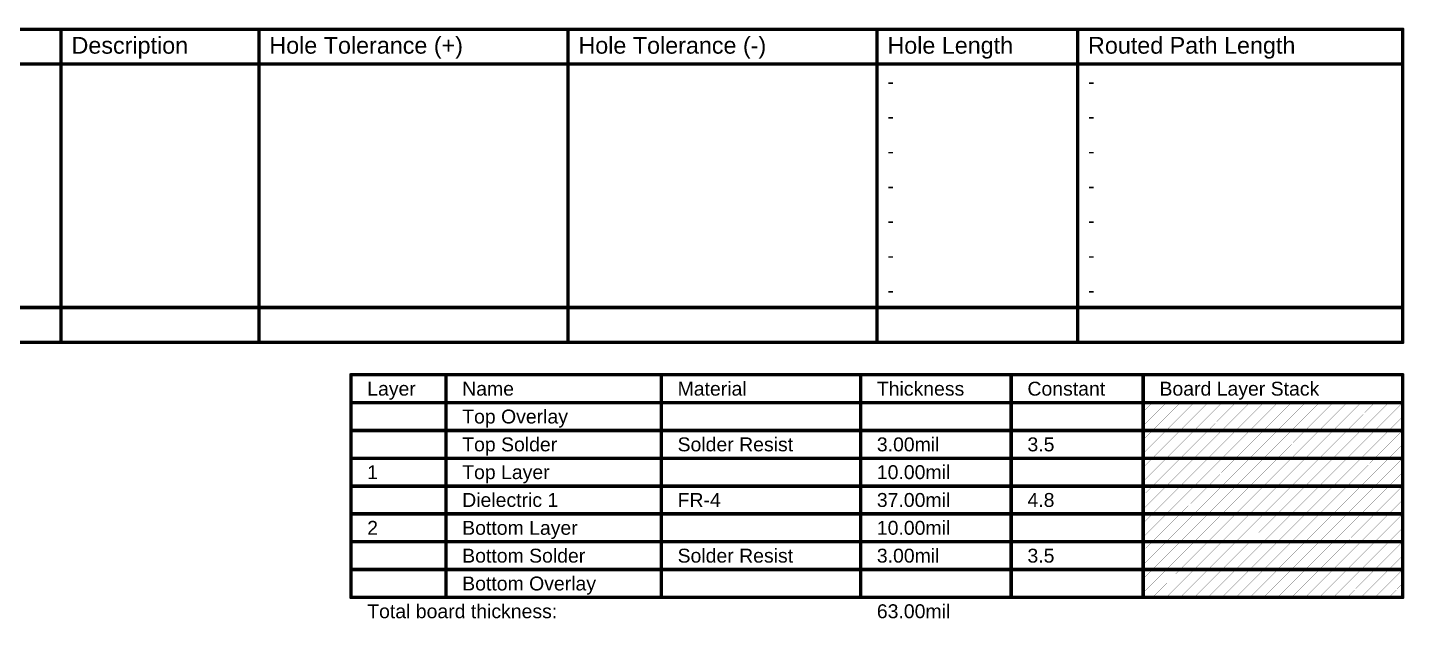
# Model space of a CAD drawing. Header units: inches. Extents: x -14 to 338, y 0 to 125.
# Drawn here: x 186.6 to 337.6, y 60 to 124.8 of the extents above; entities that cross this region are included whole.
import ezdxf

# ---------------------------------------------------------------- set-up
doc = ezdxf.new("R2010")
doc.units = ezdxf.units.IN
doc.layers.add('Drill Drawing', color=1, linetype='Continuous')
doc.layers.add('Fabrication', color=76, linetype='Continuous')
doc.styles.add('Arial', font='', dxfattribs={"height": 0.2})
doc.styles.get('Arial').set_extended_font_data('Arial')

msp = doc.modelspace()

# ---------------------------------------------------------------- linework, layer by layer
at = {"layer": 'Drill Drawing', "const_width": 0.381}
for points in [[(-3.88, 124.56), (337.35, 124.56)], [(190.3, 90.27), (190.3, 124.56)], [(211.99, 90.27), (211.99, 124.56)], [(245.86, 90.27), (245.86, 124.56)], [(279.74, 90.27), (279.74, 124.56)], [(301.73, 90.27), (301.73, 124.56)], [(337.35, 90.27), (337.35, 124.56)], [(-3.88, 120.75), (337.35, 120.75)], [(-3.88, 94.08), (337.35, 94.08)], [(-3.88, 90.27), (337.35, 90.27)]]:
    msp.add_lwpolyline(points, dxfattribs=at)
at = {"layer": 'Drill Drawing', "const_width": 0.191}
for points in [[(190.21, 124.56, 1), (190.4, 124.56, 1)], [(211.89, 124.56, 1), (212.08, 124.56, 1)], [(245.77, 124.56, 1), (245.96, 124.56, 1)], [(279.64, 124.56, 1), (279.83, 124.56, 1)], [(301.63, 124.56, 1), (301.82, 124.56, 1)], [(337.26, 124.56, 1), (337.45, 124.56, 1)], [(337.26, 124.56, 1), (337.45, 124.56, 1)], [(337.26, 120.75, 1), (337.45, 120.75, 1)], [(337.26, 94.08, 1), (337.45, 94.08, 1)], [(190.21, 90.27, 1), (190.4, 90.27, 1)], [(211.89, 90.27, 1), (212.08, 90.27, 1)], [(245.77, 90.27, 1), (245.96, 90.27, 1)], [(279.64, 90.27, 1), (279.83, 90.27, 1)], [(301.63, 90.27, 1), (301.82, 90.27, 1)], [(337.26, 90.27, 1), (337.45, 90.27, 1)], [(337.26, 90.27, 1), (337.45, 90.27, 1)]]:
    msp.add_lwpolyline(points, format="xyb", close=True, dxfattribs=at)
at = {"layer": 'Fabrication'}
for points, const_width in [([(222.08, 86.72), (337.36, 86.72)], 0.381), ([(222.08, 62.33), (222.08, 86.72)], 0.381), ([(232.49, 62.33), (232.49, 86.72)], 0.381), ([(256.1, 62.33), (256.1, 86.72)], 0.381), ([(277.94, 62.33), (277.94, 86.72)], 0.381), ([(294.45, 62.33), (294.45, 86.72)], 0.381), ([(308.92, 62.33), (308.92, 86.72)], 0.381), ([(337.36, 62.33), (337.36, 86.72)], 0.381), ([(222.08, 83.67), (337.36, 83.67)], 0.381), ([(308.92, 81.14), (311.45, 83.67)], 0.0254), ([(308.92, 82.66), (309.93, 83.67)], 0.0254), ([(309.93, 80.62), (312.98, 83.67)], 0.0254), ([(311.45, 80.62), (314.5, 83.67)], 0.0254), ([(312.98, 80.62), (316.03, 83.67)], 0.0254), ([(314.5, 80.62), (317.55, 83.67)], 0.0254), ([(316.03, 80.62), (319.07, 83.67)], 0.0254), ([(317.55, 80.62), (320.6, 83.67)], 0.0254), ([(319.07, 80.62), (322.12, 83.67)], 0.0254), ([(320.6, 80.62), (323.65, 83.67)], 0.0254), ([(322.12, 80.62), (325.17, 83.67)], 0.0254), ([(323.65, 80.62), (326.69, 83.67)], 0.0254), ([(325.17, 80.62), (328.22, 83.67)], 0.0254), ([(326.69, 80.62), (329.74, 83.67)], 0.0254), ([(328.22, 80.62), (331.27, 83.67)], 0.0254), ([(329.74, 80.62), (332.79, 83.67)], 0.0254), ([(331.27, 80.62), (334.31, 83.67)], 0.0254), ([(332.79, 80.62), (335.84, 83.67)], 0.0254), ([(334.31, 80.62), (337.36, 83.67)], 0.0254), ([(335.84, 80.62), (337.36, 82.14)], 0.0254), ([(222.08, 80.62), (232.49, 80.62)], 0.381), ([(232.49, 80.62), (256.1, 80.62)], 0.381), ([(256.1, 80.62), (277.94, 80.62)], 0.381), ([(277.94, 80.62), (294.45, 80.62)], 0.381), ([(294.45, 80.62), (308.92, 80.62)], 0.381), ([(308.92, 80.62), (337.36, 80.62)], 0.381), ([(308.92, 78.09), (311.45, 80.62)], 0.0254), ([(308.92, 79.61), (309.93, 80.62)], 0.0254), ([(309.93, 77.57), (312.98, 80.62)], 0.0254), ([(311.45, 77.57), (314.5, 80.62)], 0.0254), ([(312.98, 77.57), (316.03, 80.62)], 0.0254), ([(314.5, 77.57), (317.55, 80.62)], 0.0254), ([(316.03, 77.57), (319.07, 80.62)], 0.0254), ([(317.55, 77.57), (320.6, 80.62)], 0.0254), ([(319.07, 77.57), (322.12, 80.62)], 0.0254), ([(320.6, 77.57), (323.65, 80.62)], 0.0254), ([(322.12, 77.57), (325.17, 80.62)], 0.0254), ([(323.65, 77.57), (326.69, 80.62)], 0.0254), ([(325.17, 77.57), (328.22, 80.62)], 0.0254), ([(326.69, 77.57), (329.74, 80.62)], 0.0254), ([(328.22, 77.57), (331.27, 80.62)], 0.0254), ([(329.74, 77.57), (332.79, 80.62)], 0.0254), ([(331.27, 77.57), (334.31, 80.62)], 0.0254), ([(332.79, 77.57), (335.84, 80.62)], 0.0254), ([(334.31, 77.57), (337.36, 80.62)], 0.0254), ([(335.84, 77.57), (337.36, 79.1)], 0.0254), ([(222.08, 77.57), (232.49, 77.57)], 0.381), ([(232.49, 77.57), (256.1, 77.57)], 0.381), ([(256.1, 77.57), (277.94, 77.57)], 0.381), ([(277.94, 77.57), (294.45, 77.57)], 0.381), ([(294.45, 77.57), (308.92, 77.57)], 0.381), ([(308.92, 77.57), (337.36, 77.57)], 0.381), ([(308.92, 75.04), (311.45, 77.57)], 0.0254), ([(308.92, 76.56), (309.93, 77.57)], 0.0254), ([(309.93, 74.52), (312.98, 77.57)], 0.0254), ([(311.45, 74.52), (314.5, 77.57)], 0.0254), ([(312.98, 74.52), (316.03, 77.57)], 0.0254), ([(314.5, 74.52), (317.55, 77.57)], 0.0254), ([(316.03, 74.52), (319.07, 77.57)], 0.0254), ([(317.55, 74.52), (320.6, 77.57)], 0.0254), ([(319.07, 74.52), (322.12, 77.57)], 0.0254), ([(320.6, 74.52), (323.65, 77.57)], 0.0254), ([(322.12, 74.52), (325.17, 77.57)], 0.0254), ([(323.65, 74.52), (326.69, 77.57)], 0.0254), ([(325.17, 74.52), (328.22, 77.57)], 0.0254), ([(326.69, 74.52), (329.74, 77.57)], 0.0254), ([(328.22, 74.52), (331.27, 77.57)], 0.0254), ([(329.74, 74.52), (332.79, 77.57)], 0.0254), ([(331.27, 74.52), (334.31, 77.57)], 0.0254), ([(332.79, 74.52), (335.84, 77.57)], 0.0254), ([(334.31, 74.52), (337.36, 77.57)], 0.0254), ([(335.84, 74.52), (337.36, 76.05)], 0.0254), ([(222.08, 74.52), (232.49, 74.52)], 0.381), ([(232.49, 74.52), (256.1, 74.52)], 0.381), ([(256.1, 74.52), (277.94, 74.52)], 0.381), ([(277.94, 74.52), (294.45, 74.52)], 0.381), ([(294.45, 74.52), (308.92, 74.52)], 0.381), ([(308.92, 74.52), (337.36, 74.52)], 0.381), ([(308.92, 71.99), (311.45, 74.52)], 0.0254), ([(308.92, 73.52), (309.93, 74.52)], 0.0254), ([(309.93, 71.48), (312.98, 74.52)], 0.0254), ([(311.45, 71.48), (314.5, 74.52)], 0.0254), ([(312.98, 71.48), (316.03, 74.52)], 0.0254), ([(314.5, 71.48), (317.55, 74.52)], 0.0254), ([(316.03, 71.48), (319.07, 74.52)], 0.0254), ([(317.55, 71.48), (320.6, 74.52)], 0.0254), ([(319.07, 71.48), (322.12, 74.52)], 0.0254), ([(320.6, 71.48), (323.65, 74.52)], 0.0254), ([(322.12, 71.48), (325.17, 74.52)], 0.0254), ([(323.65, 71.48), (326.69, 74.52)], 0.0254), ([(325.17, 71.48), (328.22, 74.52)], 0.0254), ([(326.69, 71.48), (329.74, 74.52)], 0.0254), ([(328.22, 71.48), (331.27, 74.52)], 0.0254), ([(329.74, 71.48), (332.79, 74.52)], 0.0254), ([(331.27, 71.48), (334.31, 74.52)], 0.0254), ([(332.79, 71.48), (335.84, 74.52)], 0.0254), ([(334.31, 71.48), (337.36, 74.52)], 0.0254), ([(335.84, 71.48), (337.36, 73)], 0.0254), ([(222.08, 71.48), (232.49, 71.48)], 0.381), ([(232.49, 71.48), (256.1, 71.48)], 0.381), ([(256.1, 71.48), (277.94, 71.48)], 0.381), ([(277.94, 71.48), (294.45, 71.48)], 0.381), ([(294.45, 71.48), (308.92, 71.48)], 0.381), ([(308.92, 71.48), (337.36, 71.48)], 0.381), ([(308.92, 68.94), (311.45, 71.48)], 0.0254), ([(308.92, 70.47), (309.93, 71.48)], 0.0254), ([(309.93, 68.43), (312.98, 71.48)], 0.0254), ([(311.45, 68.43), (314.5, 71.48)], 0.0254), ([(312.98, 68.43), (316.03, 71.48)], 0.0254), ([(314.5, 68.43), (317.55, 71.48)], 0.0254), ([(316.03, 68.43), (319.07, 71.48)], 0.0254), ([(317.55, 68.43), (320.6, 71.48)], 0.0254), ([(319.07, 68.43), (322.12, 71.48)], 0.0254), ([(320.6, 68.43), (323.65, 71.48)], 0.0254), ([(322.12, 68.43), (325.17, 71.48)], 0.0254), ([(323.65, 68.43), (326.69, 71.48)], 0.0254), ([(325.17, 68.43), (328.22, 71.48)], 0.0254), ([(326.69, 68.43), (329.74, 71.48)], 0.0254), ([(328.22, 68.43), (331.27, 71.48)], 0.0254), ([(329.74, 68.43), (332.79, 71.48)], 0.0254), ([(331.27, 68.43), (334.31, 71.48)], 0.0254), ([(332.79, 68.43), (335.84, 71.48)], 0.0254), ([(334.31, 68.43), (337.36, 71.48)], 0.0254), ([(335.84, 68.43), (337.36, 69.95)], 0.0254), ([(222.08, 68.43), (232.49, 68.43)], 0.381), ([(232.49, 68.43), (256.1, 68.43)], 0.381), ([(256.1, 68.43), (277.94, 68.43)], 0.381), ([(277.94, 68.43), (294.45, 68.43)], 0.381), ([(294.45, 68.43), (308.92, 68.43)], 0.381), ([(308.92, 68.43), (337.36, 68.43)], 0.381), ([(308.92, 65.9), (311.45, 68.43)], 0.0254), ([(308.92, 67.42), (309.93, 68.43)], 0.0254), ([(309.93, 65.38), (312.98, 68.43)], 0.0254), ([(311.45, 65.38), (314.5, 68.43)], 0.0254), ([(312.98, 65.38), (316.03, 68.43)], 0.0254), ([(314.5, 65.38), (317.55, 68.43)], 0.0254), ([(316.03, 65.38), (319.07, 68.43)], 0.0254), ([(317.55, 65.38), (320.6, 68.43)], 0.0254), ([(319.07, 65.38), (322.12, 68.43)], 0.0254), ([(320.6, 65.38), (323.65, 68.43)], 0.0254), ([(322.12, 65.38), (325.17, 68.43)], 0.0254), ([(323.65, 65.38), (326.69, 68.43)], 0.0254), ([(325.17, 65.38), (328.22, 68.43)], 0.0254), ([(326.69, 65.38), (329.74, 68.43)], 0.0254), ([(328.22, 65.38), (331.27, 68.43)], 0.0254), ([(329.74, 65.38), (332.79, 68.43)], 0.0254), ([(331.27, 65.38), (334.31, 68.43)], 0.0254), ([(332.79, 65.38), (335.84, 68.43)], 0.0254), ([(334.31, 65.38), (337.36, 68.43)], 0.0254), ([(335.84, 65.38), (337.36, 66.9)], 0.0254), ([(222.08, 65.38), (232.49, 65.38)], 0.381), ([(232.49, 65.38), (256.1, 65.38)], 0.381), ([(256.1, 65.38), (277.94, 65.38)], 0.381), ([(277.94, 65.38), (294.45, 65.38)], 0.381), ([(294.45, 65.38), (308.92, 65.38)], 0.381), ([(308.92, 65.38), (337.36, 65.38)], 0.381), ([(308.92, 62.85), (311.45, 65.38)], 0.0254), ([(308.92, 64.37), (309.93, 65.38)], 0.0254), ([(309.93, 62.33), (312.98, 65.38)], 0.0254), ([(311.45, 62.33), (314.5, 65.38)], 0.0254), ([(312.98, 62.33), (316.03, 65.38)], 0.0254), ([(314.5, 62.33), (317.55, 65.38)], 0.0254), ([(316.03, 62.33), (319.07, 65.38)], 0.0254), ([(317.55, 62.33), (320.6, 65.38)], 0.0254), ([(319.07, 62.33), (322.12, 65.38)], 0.0254), ([(320.6, 62.33), (323.65, 65.38)], 0.0254), ([(322.12, 62.33), (325.17, 65.38)], 0.0254), ([(323.65, 62.33), (326.69, 65.38)], 0.0254), ([(325.17, 62.33), (328.22, 65.38)], 0.0254), ([(326.69, 62.33), (329.74, 65.38)], 0.0254), ([(328.22, 62.33), (331.27, 65.38)], 0.0254), ([(329.74, 62.33), (332.79, 65.38)], 0.0254), ([(331.27, 62.33), (334.31, 65.38)], 0.0254), ([(332.79, 62.33), (335.84, 65.38)], 0.0254), ([(334.31, 62.33), (337.36, 65.38)], 0.0254), ([(335.84, 62.33), (337.36, 63.86)], 0.0254), ([(222.08, 62.33), (232.49, 62.33)], 0.381), ([(232.49, 62.33), (256.1, 62.33)], 0.381), ([(256.1, 62.33), (277.94, 62.33)], 0.381), ([(277.94, 62.33), (294.45, 62.33)], 0.381), ([(294.45, 62.33), (308.92, 62.33)], 0.381), ([(308.92, 62.33), (337.36, 62.33)], 0.381)]:
    msp.add_lwpolyline(points, dxfattribs=dict(at, const_width=const_width))
for points, const_width in [([(221.98, 86.72, 1), (222.17, 86.72, 1)], 0.191), ([(221.98, 86.72, 1), (222.17, 86.72, 1)], 0.191), ([(232.39, 86.72, 1), (232.58, 86.72, 1)], 0.191), ([(256.01, 86.72, 1), (256.2, 86.72, 1)], 0.191), ([(277.85, 86.72, 1), (278.04, 86.72, 1)], 0.191), ([(294.35, 86.72, 1), (294.54, 86.72, 1)], 0.191), ([(308.83, 86.72, 1), (309.02, 86.72, 1)], 0.191), ([(337.27, 86.72, 1), (337.46, 86.72, 1)], 0.191), ([(337.27, 86.72, 1), (337.46, 86.72, 1)], 0.191), ([(221.98, 83.67, 1), (222.17, 83.67, 1)], 0.191), ([(309.92, 83.67, 1), (309.94, 83.67, 1)], 0.0127), ([(311.45, 83.67, 1), (311.46, 83.67, 1)], 0.0127), ([(312.97, 83.67, 1), (312.99, 83.67, 1)], 0.0127), ([(314.5, 83.67, 1), (314.51, 83.67, 1)], 0.0127), ([(316.02, 83.67, 1), (316.03, 83.67, 1)], 0.0127), ([(317.54, 83.67, 1), (317.56, 83.67, 1)], 0.0127), ([(319.07, 83.67, 1), (319.08, 83.67, 1)], 0.0127), ([(320.59, 83.67, 1), (320.61, 83.67, 1)], 0.0127), ([(322.12, 83.67, 1), (322.13, 83.67, 1)], 0.0127), ([(323.64, 83.67, 1), (323.65, 83.67, 1)], 0.0127), ([(325.16, 83.67, 1), (325.18, 83.67, 1)], 0.0127), ([(326.69, 83.67, 1), (326.7, 83.67, 1)], 0.0127), ([(328.21, 83.67, 1), (328.23, 83.67, 1)], 0.0127), ([(329.74, 83.67, 1), (329.75, 83.67, 1)], 0.0127), ([(331.26, 83.67, 1), (331.27, 83.67, 1)], 0.0127), ([(332.78, 83.67, 1), (332.8, 83.67, 1)], 0.0127), ([(334.31, 83.67, 1), (334.32, 83.67, 1)], 0.0127), ([(335.83, 83.67, 1), (335.85, 83.67, 1)], 0.0127), ([(337.27, 83.67, 1), (337.46, 83.67, 1)], 0.191), ([(337.36, 83.67, 1), (337.37, 83.67, 1)], 0.0127), ([(308.92, 82.66, 1), (308.93, 82.66, 1)], 0.0127), ([(337.36, 82.14, 1), (337.37, 82.14, 1)], 0.0127), ([(221.98, 80.62, 1), (222.17, 80.62, 1)], 0.191), ([(232.39, 80.62, 1), (232.58, 80.62, 1)], 0.191), ([(232.39, 80.62, 1), (232.58, 80.62, 1)], 0.191), ([(256.01, 80.62, 1), (256.2, 80.62, 1)], 0.191), ([(256.01, 80.62, 1), (256.2, 80.62, 1)], 0.191), ([(277.85, 80.62, 1), (278.04, 80.62, 1)], 0.191), ([(277.85, 80.62, 1), (278.04, 80.62, 1)], 0.191), ([(294.35, 80.62, 1), (294.54, 80.62, 1)], 0.191), ([(294.35, 80.62, 1), (294.54, 80.62, 1)], 0.191), ([(308.83, 80.62, 1), (309.02, 80.62, 1)], 0.191), ([(308.83, 80.62, 1), (309.02, 80.62, 1)], 0.191), ([(308.92, 81.14, 1), (308.93, 81.14, 1)], 0.0127), ([(309.92, 80.62, 1), (309.94, 80.62, 1)], 0.0127), ([(309.92, 80.62, 1), (309.94, 80.62, 1)], 0.0127), ([(311.45, 80.62, 1), (311.46, 80.62, 1)], 0.0127), ([(311.45, 80.62, 1), (311.46, 80.62, 1)], 0.0127), ([(312.97, 80.62, 1), (312.99, 80.62, 1)], 0.0127), ([(312.97, 80.62, 1), (312.99, 80.62, 1)], 0.0127), ([(314.5, 80.62, 1), (314.51, 80.62, 1)], 0.0127), ([(314.5, 80.62, 1), (314.51, 80.62, 1)], 0.0127), ([(316.02, 80.62, 1), (316.03, 80.62, 1)], 0.0127), ([(316.02, 80.62, 1), (316.03, 80.62, 1)], 0.0127), ([(317.54, 80.62, 1), (317.56, 80.62, 1)], 0.0127), ([(317.54, 80.62, 1), (317.56, 80.62, 1)], 0.0127), ([(319.07, 80.62, 1), (319.08, 80.62, 1)], 0.0127), ([(319.07, 80.62, 1), (319.08, 80.62, 1)], 0.0127), ([(320.59, 80.62, 1), (320.61, 80.62, 1)], 0.0127), ([(320.59, 80.62, 1), (320.61, 80.62, 1)], 0.0127), ([(322.12, 80.62, 1), (322.13, 80.62, 1)], 0.0127), ([(322.12, 80.62, 1), (322.13, 80.62, 1)], 0.0127), ([(323.64, 80.62, 1), (323.65, 80.62, 1)], 0.0127), ([(323.64, 80.62, 1), (323.65, 80.62, 1)], 0.0127), ([(325.16, 80.62, 1), (325.18, 80.62, 1)], 0.0127), ([(325.16, 80.62, 1), (325.18, 80.62, 1)], 0.0127), ([(326.69, 80.62, 1), (326.7, 80.62, 1)], 0.0127), ([(326.69, 80.62, 1), (326.7, 80.62, 1)], 0.0127), ([(328.21, 80.62, 1), (328.23, 80.62, 1)], 0.0127), ([(328.21, 80.62, 1), (328.23, 80.62, 1)], 0.0127), ([(329.74, 80.62, 1), (329.75, 80.62, 1)], 0.0127), ([(329.74, 80.62, 1), (329.75, 80.62, 1)], 0.0127), ([(331.26, 80.62, 1), (331.27, 80.62, 1)], 0.0127), ([(331.26, 80.62, 1), (331.27, 80.62, 1)], 0.0127), ([(332.78, 80.62, 1), (332.8, 80.62, 1)], 0.0127), ([(332.78, 80.62, 1), (332.8, 80.62, 1)], 0.0127), ([(334.31, 80.62, 1), (334.32, 80.62, 1)], 0.0127), ([(334.31, 80.62, 1), (334.32, 80.62, 1)], 0.0127), ([(335.83, 80.62, 1), (335.85, 80.62, 1)], 0.0127), ([(335.83, 80.62, 1), (335.85, 80.62, 1)], 0.0127), ([(337.27, 80.62, 1), (337.46, 80.62, 1)], 0.191), ([(337.36, 80.62, 1), (337.37, 80.62, 1)], 0.0127), ([(308.92, 79.61, 1), (308.93, 79.61, 1)], 0.0127), ([(337.36, 79.1, 1), (337.37, 79.1, 1)], 0.0127), ([(221.98, 77.57, 1), (222.17, 77.57, 1)], 0.191), ([(232.39, 77.57, 1), (232.58, 77.57, 1)], 0.191), ([(232.39, 77.57, 1), (232.58, 77.57, 1)], 0.191), ([(256.01, 77.57, 1), (256.2, 77.57, 1)], 0.191), ([(256.01, 77.57, 1), (256.2, 77.57, 1)], 0.191), ([(277.85, 77.57, 1), (278.04, 77.57, 1)], 0.191), ([(277.85, 77.57, 1), (278.04, 77.57, 1)], 0.191), ([(294.35, 77.57, 1), (294.54, 77.57, 1)], 0.191), ([(294.35, 77.57, 1), (294.54, 77.57, 1)], 0.191), ([(308.83, 77.57, 1), (309.02, 77.57, 1)], 0.191), ([(308.83, 77.57, 1), (309.02, 77.57, 1)], 0.191), ([(308.92, 78.09, 1), (308.93, 78.09, 1)], 0.0127), ([(309.92, 77.57, 1), (309.94, 77.57, 1)], 0.0127), ([(309.92, 77.57, 1), (309.94, 77.57, 1)], 0.0127), ([(311.45, 77.57, 1), (311.46, 77.57, 1)], 0.0127), ([(311.45, 77.57, 1), (311.46, 77.57, 1)], 0.0127), ([(312.97, 77.57, 1), (312.99, 77.57, 1)], 0.0127), ([(312.97, 77.57, 1), (312.99, 77.57, 1)], 0.0127), ([(314.5, 77.57, 1), (314.51, 77.57, 1)], 0.0127), ([(314.5, 77.57, 1), (314.51, 77.57, 1)], 0.0127), ([(316.02, 77.57, 1), (316.03, 77.57, 1)], 0.0127), ([(316.02, 77.57, 1), (316.03, 77.57, 1)], 0.0127), ([(317.54, 77.57, 1), (317.56, 77.57, 1)], 0.0127), ([(317.54, 77.57, 1), (317.56, 77.57, 1)], 0.0127), ([(319.07, 77.57, 1), (319.08, 77.57, 1)], 0.0127), ([(319.07, 77.57, 1), (319.08, 77.57, 1)], 0.0127), ([(320.59, 77.57, 1), (320.61, 77.57, 1)], 0.0127), ([(320.59, 77.57, 1), (320.61, 77.57, 1)], 0.0127), ([(322.12, 77.57, 1), (322.13, 77.57, 1)], 0.0127), ([(322.12, 77.57, 1), (322.13, 77.57, 1)], 0.0127), ([(323.64, 77.57, 1), (323.65, 77.57, 1)], 0.0127), ([(323.64, 77.57, 1), (323.65, 77.57, 1)], 0.0127), ([(325.16, 77.57, 1), (325.18, 77.57, 1)], 0.0127), ([(325.16, 77.57, 1), (325.18, 77.57, 1)], 0.0127), ([(326.69, 77.57, 1), (326.7, 77.57, 1)], 0.0127), ([(326.69, 77.57, 1), (326.7, 77.57, 1)], 0.0127), ([(328.21, 77.57, 1), (328.23, 77.57, 1)], 0.0127), ([(328.21, 77.57, 1), (328.23, 77.57, 1)], 0.0127), ([(329.74, 77.57, 1), (329.75, 77.57, 1)], 0.0127), ([(329.74, 77.57, 1), (329.75, 77.57, 1)], 0.0127), ([(331.26, 77.57, 1), (331.27, 77.57, 1)], 0.0127), ([(331.26, 77.57, 1), (331.27, 77.57, 1)], 0.0127), ([(332.78, 77.57, 1), (332.8, 77.57, 1)], 0.0127), ([(332.78, 77.57, 1), (332.8, 77.57, 1)], 0.0127), ([(334.31, 77.57, 1), (334.32, 77.57, 1)], 0.0127), ([(334.31, 77.57, 1), (334.32, 77.57, 1)], 0.0127), ([(335.83, 77.57, 1), (335.85, 77.57, 1)], 0.0127), ([(335.83, 77.57, 1), (335.85, 77.57, 1)], 0.0127), ([(337.27, 77.57, 1), (337.46, 77.57, 1)], 0.191), ([(337.36, 77.57, 1), (337.37, 77.57, 1)], 0.0127), ([(308.92, 76.56, 1), (308.93, 76.56, 1)], 0.0127), ([(337.36, 76.05, 1), (337.37, 76.05, 1)], 0.0127), ([(221.98, 74.52, 1), (222.17, 74.52, 1)], 0.191), ([(232.39, 74.52, 1), (232.58, 74.52, 1)], 0.191), ([(232.39, 74.52, 1), (232.58, 74.52, 1)], 0.191), ([(256.01, 74.52, 1), (256.2, 74.52, 1)], 0.191), ([(256.01, 74.52, 1), (256.2, 74.52, 1)], 0.191), ([(277.85, 74.52, 1), (278.04, 74.52, 1)], 0.191), ([(277.85, 74.52, 1), (278.04, 74.52, 1)], 0.191), ([(294.35, 74.52, 1), (294.54, 74.52, 1)], 0.191), ([(294.35, 74.52, 1), (294.54, 74.52, 1)], 0.191), ([(308.83, 74.52, 1), (309.02, 74.52, 1)], 0.191), ([(308.83, 74.52, 1), (309.02, 74.52, 1)], 0.191), ([(308.92, 75.04, 1), (308.93, 75.04, 1)], 0.0127), ([(309.92, 74.52, 1), (309.94, 74.52, 1)], 0.0127), ([(309.92, 74.52, 1), (309.94, 74.52, 1)], 0.0127), ([(311.45, 74.52, 1), (311.46, 74.52, 1)], 0.0127), ([(311.45, 74.52, 1), (311.46, 74.52, 1)], 0.0127), ([(312.97, 74.52, 1), (312.99, 74.52, 1)], 0.0127), ([(312.97, 74.52, 1), (312.99, 74.52, 1)], 0.0127), ([(314.5, 74.52, 1), (314.51, 74.52, 1)], 0.0127), ([(314.5, 74.52, 1), (314.51, 74.52, 1)], 0.0127), ([(316.02, 74.52, 1), (316.03, 74.52, 1)], 0.0127), ([(316.02, 74.52, 1), (316.03, 74.52, 1)], 0.0127), ([(317.54, 74.52, 1), (317.56, 74.52, 1)], 0.0127), ([(317.54, 74.52, 1), (317.56, 74.52, 1)], 0.0127), ([(319.07, 74.52, 1), (319.08, 74.52, 1)], 0.0127), ([(319.07, 74.52, 1), (319.08, 74.52, 1)], 0.0127), ([(320.59, 74.52, 1), (320.61, 74.52, 1)], 0.0127), ([(320.59, 74.52, 1), (320.61, 74.52, 1)], 0.0127), ([(322.12, 74.52, 1), (322.13, 74.52, 1)], 0.0127), ([(322.12, 74.52, 1), (322.13, 74.52, 1)], 0.0127), ([(323.64, 74.52, 1), (323.65, 74.52, 1)], 0.0127), ([(323.64, 74.52, 1), (323.65, 74.52, 1)], 0.0127), ([(325.16, 74.52, 1), (325.18, 74.52, 1)], 0.0127), ([(325.16, 74.52, 1), (325.18, 74.52, 1)], 0.0127), ([(326.69, 74.52, 1), (326.7, 74.52, 1)], 0.0127), ([(326.69, 74.52, 1), (326.7, 74.52, 1)], 0.0127), ([(328.21, 74.52, 1), (328.23, 74.52, 1)], 0.0127), ([(328.21, 74.52, 1), (328.23, 74.52, 1)], 0.0127), ([(329.74, 74.52, 1), (329.75, 74.52, 1)], 0.0127), ([(329.74, 74.52, 1), (329.75, 74.52, 1)], 0.0127), ([(331.26, 74.52, 1), (331.27, 74.52, 1)], 0.0127), ([(331.26, 74.52, 1), (331.27, 74.52, 1)], 0.0127), ([(332.78, 74.52, 1), (332.8, 74.52, 1)], 0.0127), ([(332.78, 74.52, 1), (332.8, 74.52, 1)], 0.0127), ([(334.31, 74.52, 1), (334.32, 74.52, 1)], 0.0127), ([(334.31, 74.52, 1), (334.32, 74.52, 1)], 0.0127), ([(335.83, 74.52, 1), (335.85, 74.52, 1)], 0.0127), ([(335.83, 74.52, 1), (335.85, 74.52, 1)], 0.0127), ([(337.27, 74.52, 1), (337.46, 74.52, 1)], 0.191), ([(337.36, 74.52, 1), (337.37, 74.52, 1)], 0.0127), ([(308.92, 73.52, 1), (308.93, 73.52, 1)], 0.0127), ([(337.36, 73, 1), (337.37, 73, 1)], 0.0127), ([(221.98, 71.48, 1), (222.17, 71.48, 1)], 0.191), ([(232.39, 71.48, 1), (232.58, 71.48, 1)], 0.191), ([(232.39, 71.48, 1), (232.58, 71.48, 1)], 0.191), ([(256.01, 71.48, 1), (256.2, 71.48, 1)], 0.191), ([(256.01, 71.48, 1), (256.2, 71.48, 1)], 0.191), ([(277.85, 71.48, 1), (278.04, 71.48, 1)], 0.191), ([(277.85, 71.48, 1), (278.04, 71.48, 1)], 0.191), ([(294.35, 71.48, 1), (294.54, 71.48, 1)], 0.191), ([(294.35, 71.48, 1), (294.54, 71.48, 1)], 0.191), ([(308.83, 71.48, 1), (309.02, 71.48, 1)], 0.191), ([(308.83, 71.48, 1), (309.02, 71.48, 1)], 0.191), ([(308.92, 71.99, 1), (308.93, 71.99, 1)], 0.0127), ([(309.92, 71.48, 1), (309.94, 71.48, 1)], 0.0127), ([(309.92, 71.48, 1), (309.94, 71.48, 1)], 0.0127), ([(311.45, 71.48, 1), (311.46, 71.48, 1)], 0.0127), ([(311.45, 71.48, 1), (311.46, 71.48, 1)], 0.0127), ([(312.97, 71.48, 1), (312.99, 71.48, 1)], 0.0127), ([(312.97, 71.48, 1), (312.99, 71.48, 1)], 0.0127), ([(314.5, 71.48, 1), (314.51, 71.48, 1)], 0.0127), ([(314.5, 71.48, 1), (314.51, 71.48, 1)], 0.0127), ([(316.02, 71.48, 1), (316.03, 71.48, 1)], 0.0127), ([(316.02, 71.48, 1), (316.03, 71.48, 1)], 0.0127), ([(317.54, 71.48, 1), (317.56, 71.48, 1)], 0.0127), ([(317.54, 71.48, 1), (317.56, 71.48, 1)], 0.0127), ([(319.07, 71.48, 1), (319.08, 71.48, 1)], 0.0127), ([(319.07, 71.48, 1), (319.08, 71.48, 1)], 0.0127), ([(320.59, 71.48, 1), (320.61, 71.48, 1)], 0.0127), ([(320.59, 71.48, 1), (320.61, 71.48, 1)], 0.0127), ([(322.12, 71.48, 1), (322.13, 71.48, 1)], 0.0127), ([(322.12, 71.48, 1), (322.13, 71.48, 1)], 0.0127), ([(323.64, 71.48, 1), (323.65, 71.48, 1)], 0.0127), ([(323.64, 71.48, 1), (323.65, 71.48, 1)], 0.0127), ([(325.16, 71.48, 1), (325.18, 71.48, 1)], 0.0127), ([(325.16, 71.48, 1), (325.18, 71.48, 1)], 0.0127), ([(326.69, 71.48, 1), (326.7, 71.48, 1)], 0.0127), ([(326.69, 71.48, 1), (326.7, 71.48, 1)], 0.0127), ([(328.21, 71.48, 1), (328.23, 71.48, 1)], 0.0127), ([(328.21, 71.48, 1), (328.23, 71.48, 1)], 0.0127), ([(329.74, 71.48, 1), (329.75, 71.48, 1)], 0.0127), ([(329.74, 71.48, 1), (329.75, 71.48, 1)], 0.0127), ([(331.26, 71.48, 1), (331.27, 71.48, 1)], 0.0127), ([(331.26, 71.48, 1), (331.27, 71.48, 1)], 0.0127), ([(332.78, 71.48, 1), (332.8, 71.48, 1)], 0.0127), ([(332.78, 71.48, 1), (332.8, 71.48, 1)], 0.0127), ([(334.31, 71.48, 1), (334.32, 71.48, 1)], 0.0127), ([(334.31, 71.48, 1), (334.32, 71.48, 1)], 0.0127), ([(335.83, 71.48, 1), (335.85, 71.48, 1)], 0.0127), ([(335.83, 71.48, 1), (335.85, 71.48, 1)], 0.0127), ([(337.27, 71.48, 1), (337.46, 71.48, 1)], 0.191), ([(337.36, 71.48, 1), (337.37, 71.48, 1)], 0.0127), ([(308.92, 70.47, 1), (308.93, 70.47, 1)], 0.0127), ([(337.36, 69.95, 1), (337.37, 69.95, 1)], 0.0127), ([(221.98, 68.43, 1), (222.17, 68.43, 1)], 0.191), ([(232.39, 68.43, 1), (232.58, 68.43, 1)], 0.191), ([(232.39, 68.43, 1), (232.58, 68.43, 1)], 0.191), ([(256.01, 68.43, 1), (256.2, 68.43, 1)], 0.191), ([(256.01, 68.43, 1), (256.2, 68.43, 1)], 0.191), ([(277.85, 68.43, 1), (278.04, 68.43, 1)], 0.191), ([(277.85, 68.43, 1), (278.04, 68.43, 1)], 0.191), ([(294.35, 68.43, 1), (294.54, 68.43, 1)], 0.191), ([(294.35, 68.43, 1), (294.54, 68.43, 1)], 0.191), ([(308.83, 68.43, 1), (309.02, 68.43, 1)], 0.191), ([(308.83, 68.43, 1), (309.02, 68.43, 1)], 0.191), ([(308.92, 68.94, 1), (308.93, 68.94, 1)], 0.0127), ([(309.92, 68.43, 1), (309.94, 68.43, 1)], 0.0127), ([(309.92, 68.43, 1), (309.94, 68.43, 1)], 0.0127), ([(311.45, 68.43, 1), (311.46, 68.43, 1)], 0.0127), ([(311.45, 68.43, 1), (311.46, 68.43, 1)], 0.0127), ([(312.97, 68.43, 1), (312.99, 68.43, 1)], 0.0127), ([(312.97, 68.43, 1), (312.99, 68.43, 1)], 0.0127), ([(314.5, 68.43, 1), (314.51, 68.43, 1)], 0.0127), ([(314.5, 68.43, 1), (314.51, 68.43, 1)], 0.0127), ([(316.02, 68.43, 1), (316.03, 68.43, 1)], 0.0127), ([(316.02, 68.43, 1), (316.03, 68.43, 1)], 0.0127), ([(317.54, 68.43, 1), (317.56, 68.43, 1)], 0.0127), ([(317.54, 68.43, 1), (317.56, 68.43, 1)], 0.0127), ([(319.07, 68.43, 1), (319.08, 68.43, 1)], 0.0127), ([(319.07, 68.43, 1), (319.08, 68.43, 1)], 0.0127), ([(320.59, 68.43, 1), (320.61, 68.43, 1)], 0.0127), ([(320.59, 68.43, 1), (320.61, 68.43, 1)], 0.0127), ([(322.12, 68.43, 1), (322.13, 68.43, 1)], 0.0127), ([(322.12, 68.43, 1), (322.13, 68.43, 1)], 0.0127), ([(323.64, 68.43, 1), (323.65, 68.43, 1)], 0.0127), ([(323.64, 68.43, 1), (323.65, 68.43, 1)], 0.0127), ([(325.16, 68.43, 1), (325.18, 68.43, 1)], 0.0127), ([(325.16, 68.43, 1), (325.18, 68.43, 1)], 0.0127), ([(326.69, 68.43, 1), (326.7, 68.43, 1)], 0.0127), ([(326.69, 68.43, 1), (326.7, 68.43, 1)], 0.0127), ([(328.21, 68.43, 1), (328.23, 68.43, 1)], 0.0127), ([(328.21, 68.43, 1), (328.23, 68.43, 1)], 0.0127), ([(329.74, 68.43, 1), (329.75, 68.43, 1)], 0.0127), ([(329.74, 68.43, 1), (329.75, 68.43, 1)], 0.0127), ([(331.26, 68.43, 1), (331.27, 68.43, 1)], 0.0127), ([(331.26, 68.43, 1), (331.27, 68.43, 1)], 0.0127), ([(332.78, 68.43, 1), (332.8, 68.43, 1)], 0.0127), ([(332.78, 68.43, 1), (332.8, 68.43, 1)], 0.0127), ([(334.31, 68.43, 1), (334.32, 68.43, 1)], 0.0127), ([(334.31, 68.43, 1), (334.32, 68.43, 1)], 0.0127), ([(335.83, 68.43, 1), (335.85, 68.43, 1)], 0.0127), ([(335.83, 68.43, 1), (335.85, 68.43, 1)], 0.0127), ([(337.27, 68.43, 1), (337.46, 68.43, 1)], 0.191), ([(337.36, 68.43, 1), (337.37, 68.43, 1)], 0.0127), ([(308.92, 67.42, 1), (308.93, 67.42, 1)], 0.0127), ([(337.36, 66.9, 1), (337.37, 66.9, 1)], 0.0127), ([(221.98, 65.38, 1), (222.17, 65.38, 1)], 0.191), ([(232.39, 65.38, 1), (232.58, 65.38, 1)], 0.191), ([(232.39, 65.38, 1), (232.58, 65.38, 1)], 0.191), ([(256.01, 65.38, 1), (256.2, 65.38, 1)], 0.191), ([(256.01, 65.38, 1), (256.2, 65.38, 1)], 0.191), ([(277.85, 65.38, 1), (278.04, 65.38, 1)], 0.191), ([(277.85, 65.38, 1), (278.04, 65.38, 1)], 0.191), ([(294.35, 65.38, 1), (294.54, 65.38, 1)], 0.191), ([(294.35, 65.38, 1), (294.54, 65.38, 1)], 0.191), ([(308.83, 65.38, 1), (309.02, 65.38, 1)], 0.191), ([(308.83, 65.38, 1), (309.02, 65.38, 1)], 0.191), ([(308.92, 65.9, 1), (308.93, 65.9, 1)], 0.0127), ([(309.92, 65.38, 1), (309.94, 65.38, 1)], 0.0127), ([(309.92, 65.38, 1), (309.94, 65.38, 1)], 0.0127), ([(311.45, 65.38, 1), (311.46, 65.38, 1)], 0.0127), ([(311.45, 65.38, 1), (311.46, 65.38, 1)], 0.0127), ([(312.97, 65.38, 1), (312.99, 65.38, 1)], 0.0127), ([(312.97, 65.38, 1), (312.99, 65.38, 1)], 0.0127), ([(314.5, 65.38, 1), (314.51, 65.38, 1)], 0.0127), ([(314.5, 65.38, 1), (314.51, 65.38, 1)], 0.0127), ([(316.02, 65.38, 1), (316.03, 65.38, 1)], 0.0127), ([(316.02, 65.38, 1), (316.03, 65.38, 1)], 0.0127), ([(317.54, 65.38, 1), (317.56, 65.38, 1)], 0.0127), ([(317.54, 65.38, 1), (317.56, 65.38, 1)], 0.0127), ([(319.07, 65.38, 1), (319.08, 65.38, 1)], 0.0127), ([(319.07, 65.38, 1), (319.08, 65.38, 1)], 0.0127), ([(320.59, 65.38, 1), (320.61, 65.38, 1)], 0.0127), ([(320.59, 65.38, 1), (320.61, 65.38, 1)], 0.0127), ([(322.12, 65.38, 1), (322.13, 65.38, 1)], 0.0127), ([(322.12, 65.38, 1), (322.13, 65.38, 1)], 0.0127), ([(323.64, 65.38, 1), (323.65, 65.38, 1)], 0.0127), ([(323.64, 65.38, 1), (323.65, 65.38, 1)], 0.0127), ([(325.16, 65.38, 1), (325.18, 65.38, 1)], 0.0127), ([(325.16, 65.38, 1), (325.18, 65.38, 1)], 0.0127), ([(326.69, 65.38, 1), (326.7, 65.38, 1)], 0.0127), ([(326.69, 65.38, 1), (326.7, 65.38, 1)], 0.0127), ([(328.21, 65.38, 1), (328.23, 65.38, 1)], 0.0127), ([(328.21, 65.38, 1), (328.23, 65.38, 1)], 0.0127), ([(329.74, 65.38, 1), (329.75, 65.38, 1)], 0.0127), ([(329.74, 65.38, 1), (329.75, 65.38, 1)], 0.0127), ([(331.26, 65.38, 1), (331.27, 65.38, 1)], 0.0127), ([(331.26, 65.38, 1), (331.27, 65.38, 1)], 0.0127), ([(332.78, 65.38, 1), (332.8, 65.38, 1)], 0.0127), ([(332.78, 65.38, 1), (332.8, 65.38, 1)], 0.0127), ([(334.31, 65.38, 1), (334.32, 65.38, 1)], 0.0127), ([(334.31, 65.38, 1), (334.32, 65.38, 1)], 0.0127), ([(335.83, 65.38, 1), (335.85, 65.38, 1)], 0.0127), ([(335.83, 65.38, 1), (335.85, 65.38, 1)], 0.0127), ([(337.27, 65.38, 1), (337.46, 65.38, 1)], 0.191), ([(337.36, 65.38, 1), (337.37, 65.38, 1)], 0.0127), ([(308.92, 64.37, 1), (308.93, 64.37, 1)], 0.0127), ([(337.36, 63.86, 1), (337.37, 63.86, 1)], 0.0127), ([(221.98, 62.33, 1), (222.17, 62.33, 1)], 0.191), ([(221.98, 62.33, 1), (222.17, 62.33, 1)], 0.191), ([(232.39, 62.33, 1), (232.58, 62.33, 1)], 0.191), ([(232.39, 62.33, 1), (232.58, 62.33, 1)], 0.191), ([(232.39, 62.33, 1), (232.58, 62.33, 1)], 0.191), ([(256.01, 62.33, 1), (256.2, 62.33, 1)], 0.191), ([(256.01, 62.33, 1), (256.2, 62.33, 1)], 0.191), ([(256.01, 62.33, 1), (256.2, 62.33, 1)], 0.191), ([(277.85, 62.33, 1), (278.04, 62.33, 1)], 0.191), ([(277.85, 62.33, 1), (278.04, 62.33, 1)], 0.191), ([(277.85, 62.33, 1), (278.04, 62.33, 1)], 0.191), ([(294.35, 62.33, 1), (294.54, 62.33, 1)], 0.191), ([(294.35, 62.33, 1), (294.54, 62.33, 1)], 0.191), ([(294.35, 62.33, 1), (294.54, 62.33, 1)], 0.191), ([(308.83, 62.33, 1), (309.02, 62.33, 1)], 0.191), ([(308.83, 62.33, 1), (309.02, 62.33, 1)], 0.191), ([(308.83, 62.33, 1), (309.02, 62.33, 1)], 0.191), ([(308.92, 62.85, 1), (308.93, 62.85, 1)], 0.0127), ([(309.92, 62.33, 1), (309.94, 62.33, 1)], 0.0127), ([(311.45, 62.33, 1), (311.46, 62.33, 1)], 0.0127), ([(312.97, 62.33, 1), (312.99, 62.33, 1)], 0.0127), ([(314.5, 62.33, 1), (314.51, 62.33, 1)], 0.0127), ([(316.02, 62.33, 1), (316.03, 62.33, 1)], 0.0127), ([(317.54, 62.33, 1), (317.56, 62.33, 1)], 0.0127), ([(319.07, 62.33, 1), (319.08, 62.33, 1)], 0.0127), ([(320.59, 62.33, 1), (320.61, 62.33, 1)], 0.0127), ([(322.12, 62.33, 1), (322.13, 62.33, 1)], 0.0127), ([(323.64, 62.33, 1), (323.65, 62.33, 1)], 0.0127), ([(325.16, 62.33, 1), (325.18, 62.33, 1)], 0.0127), ([(326.69, 62.33, 1), (326.7, 62.33, 1)], 0.0127), ([(328.21, 62.33, 1), (328.23, 62.33, 1)], 0.0127), ([(329.74, 62.33, 1), (329.75, 62.33, 1)], 0.0127), ([(331.26, 62.33, 1), (331.27, 62.33, 1)], 0.0127), ([(332.78, 62.33, 1), (332.8, 62.33, 1)], 0.0127), ([(334.31, 62.33, 1), (334.32, 62.33, 1)], 0.0127), ([(335.83, 62.33, 1), (335.85, 62.33, 1)], 0.0127), ([(337.27, 62.33, 1), (337.46, 62.33, 1)], 0.191), ([(337.27, 62.33, 1), (337.46, 62.33, 1)], 0.191)]:
    msp.add_lwpolyline(points, format="xyb", close=True, dxfattribs=dict(at, const_width=const_width))

# ---------------------------------------------------------------- texts
at = {"layer": 'Drill Drawing', "style": 'Arial'}
for s, height, p in [('Description', 1.8288, (191.45, 121.89)), ('Hole Tolerance (+)', 1.8288, (213.13, 121.89)), ('Hole Tolerance (-)', 1.8288, (247.01, 121.89)), ('Hole Length', 1.8288, (280.88, 121.89)), ('Routed Path Length', 1.8288, (302.87, 121.89)), ('-', 1.52, (280.88, 118.08)), ('-', 1.52, (302.87, 118.08)), ('-', 1.52, (280.88, 114.27)), ('-', 1.52, (302.87, 114.27)), ('-', 1.52, (280.88, 110.46)), ('-', 1.52, (302.87, 110.46)), ('-', 1.52, (280.88, 106.65)), ('-', 1.52, (302.87, 106.65)), ('-', 1.52, (280.88, 102.84)), ('-', 1.52, (302.87, 102.84)), ('-', 1.52, (280.88, 99.03)), ('-', 1.52, (302.87, 99.03)), ('-', 1.52, (280.88, 95.22)), ('-', 1.52, (302.87, 95.22))]:
    msp.add_text(s, height=height, dxfattribs=at).set_placement(p)
at = {"layer": 'Fabrication', "style": 'Arial'}
for s, height, p in [('Material', 1.524, (257.88, 84.43)), ('Thickness', 1.524, (279.72, 84.43)), ('Board Layer Stack', 1.524, (310.7, 84.43)), ('Layer', 1.524, (223.86, 84.43)), ('Name', 1.524, (234.27, 84.43)), ('Constant', 1.524, (296.23, 84.43)), ('Top Overlay', 1.524, (234.27, 81.38)), ('Top Solder', 1.524, (234.27, 78.33)), ('Solder Resist', 1.524, (257.88, 78.33)), ('3.00mil', 1.524, (279.72, 78.33)), ('3.5', 1.524, (296.23, 78.33)), ('1', 1.52, (223.86, 75.29)), ('Top Layer', 1.524, (234.27, 75.29)), ('10.00mil', 1.524, (279.72, 75.29)), ('Dielectric 1', 1.524, (234.27, 72.24)), ('FR-4', 1.524, (257.88, 72.24)), ('37.00mil', 1.524, (279.72, 72.24)), ('4.8', 1.524, (296.23, 72.24)), ('2', 1.52, (223.86, 69.19)), ('Bottom Layer', 1.524, (234.27, 69.19)), ('10.00mil', 1.524, (279.72, 69.19)), ('Bottom Solder', 1.524, (234.27, 66.14)), ('Solder Resist', 1.524, (257.88, 66.14)), ('3.00mil', 1.524, (279.72, 66.14)), ('3.5', 1.524, (296.23, 66.14)), ('Bottom Overlay', 1.524, (234.27, 63.09)), ('Total board thickness:', 1.524, (223.86, 60.05)), ('63.00mil', 1.524, (279.72, 60.05))]:
    msp.add_text(s, height=height, dxfattribs=at).set_placement(p)

doc.saveas('drawing.dxf')
